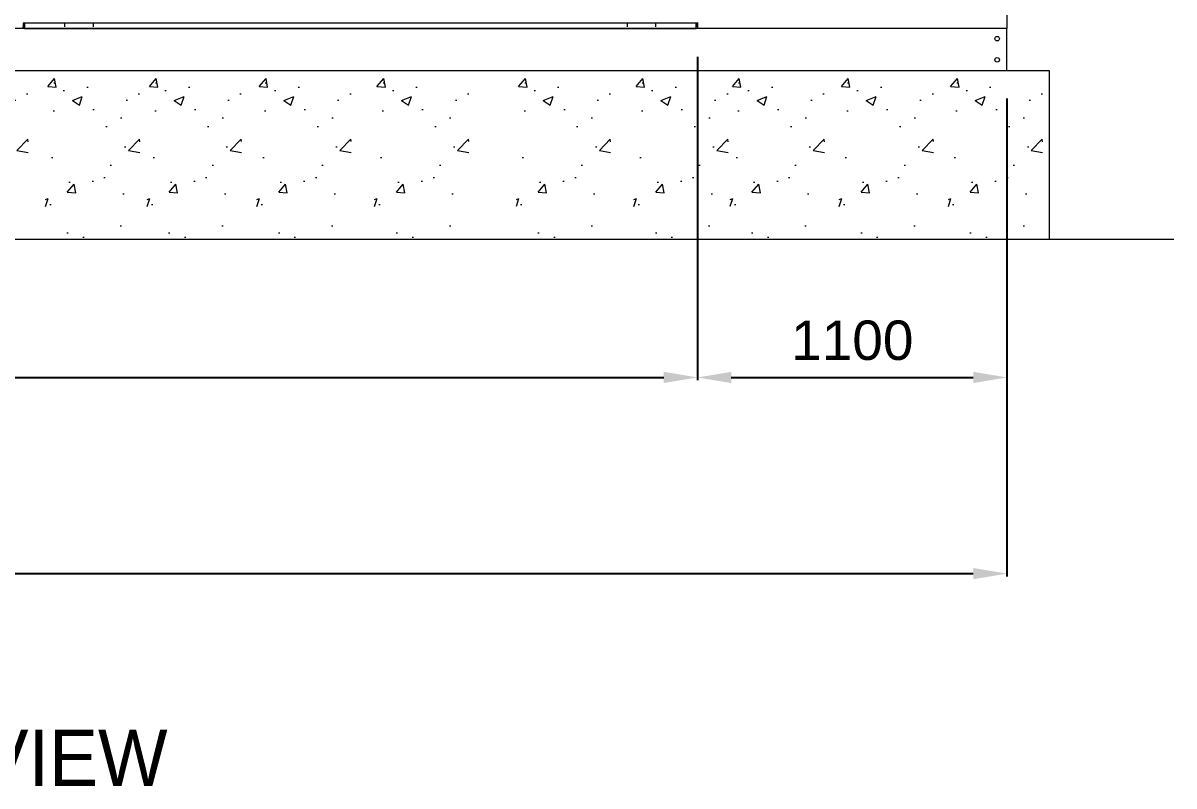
# Model space of a CAD drawing. Header units: millimetres. Extents: x -664124 to 30784, y -141094 to 22397.
# Drawn here: x 14472 to 18564, y 6492 to 9205 of the extents above; entities that cross this region are included whole.
import ezdxf
from ezdxf.enums import TextEntityAlignment as Align

# ---------------------------------------------------------------- set-up
doc = ezdxf.new("R2010")
doc.units = ezdxf.units.MM
doc.layers.add('냉각탑_text', color=3, linetype='Continuous')
doc.layers.add('냉각탑_기초', color=23, linetype='Continuous')
doc.styles.get("Standard").update_dxf_attribs({"font": 'arial.ttf'})
doc.styles.add('돋움', font='Dotum.ttf')
doc.dimstyles.new('1.40', dxfattribs={"dimscale": 20, "dimtxt": 1.5, "dimasz": 1, "dimexe": 0.5, "dimexo": 0.5, "dimgap": 0.5, "dimtad": 1, "dimdec": 0, "dimzin": 0, "dimdsep": 46, "dimtxsty": 'Standard', "dimcen": 0, "dimclrd": 2, "dimclre": 2, "dimclrt": 3, "dimadec": 0, "dimazin": 0, "dimtfac": 1, "dimtdec": 0, "dimtmove": 0, "dimatfit": 0, "dimfxl": 1, "dimtolj": 1, "dimtzin": 0, "dimlwd": -1, "dimlwe": -1, "dimarcsym": 0})

# ---------------------------------------------------------------- blocks, each defined once
blk = doc.blocks.new('*D420')
at = {"color": 2, "transparency": 16777216}
for p, q in [((16870.3, 9084.9), (16870.3, 7934.6)), ((17970.3, 8936.6), (17970.3, 7934.6)), ((16990.3, 7944.6), (17850.3, 7944.6))]:
    blk.add_line(p, q, dxfattribs=at)
for points in [[(16990.3, 7964.6), (16990.3, 7924.6), (16870.3, 7944.6)], [(17850.3, 7964.6), (17850.3, 7924.6), (17970.3, 7944.6)]]:
    blk.add_solid(points, dxfattribs=at)
at = {"layer": 'Defpoints', "color": 0, "transparency": 16777216}
for p in [(16870.3, 9184.9), (17970.3, 9036.6), (17970.3, 7944.6)]:
    blk.add_point(p, dxfattribs=at)
at = {"color": 3, "lineweight": 5, "transparency": 16777216, "insert": (17420.3, 8076.1), "char_height": 140, "attachment_point": 5}
blk.add_mtext('\\A1;1100', dxfattribs=at)
blk = doc.blocks.new('*D417')
at = {"color": 2, "transparency": 16777216}
for p, q in [((11470.3, 9084.9), (11470.3, 7934.8)), ((16870.3, 9084.9), (16870.3, 7934.8)), ((11590.3, 7944.8), (16750.3, 7944.8))]:
    blk.add_line(p, q, dxfattribs=at)
for points in [[(11590.3, 7964.8), (11590.3, 7924.8), (11470.3, 7944.8)], [(16750.3, 7964.8), (16750.3, 7924.8), (16870.3, 7944.8)]]:
    blk.add_solid(points, dxfattribs=at)
at = {"layer": 'Defpoints', "color": 0, "transparency": 16777216}
for p in [(11470.3, 9184.9), (16870.3, 9184.9), (16870.3, 7944.8)]:
    blk.add_point(p, dxfattribs=at)
at = {"color": 3, "lineweight": 5, "transparency": 16777216, "insert": (14170.3, 8076.3), "char_height": 140, "attachment_point": 5}
blk.add_mtext('\\A1;5400', dxfattribs=at)
blk = doc.blocks.new('*D421')
at = {"color": 2, "transparency": 16777216}
for p, q in [((9770.3, 8936.6), (9770.3, 7237.1)), ((17970.3, 8936.6), (17970.3, 7237.1)), ((9890.3, 7247.1), (17850.3, 7247.1))]:
    blk.add_line(p, q, dxfattribs=at)
for points in [[(9890.3, 7267.1), (9890.3, 7227.1), (9770.3, 7247.1)], [(17850.3, 7267.1), (17850.3, 7227.1), (17970.3, 7247.1)]]:
    blk.add_solid(points, dxfattribs=at)
at = {"layer": 'Defpoints', "color": 0, "transparency": 16777216}
for p in [(9770.3, 9036.6), (17970.3, 9036.6), (17970.3, 7247.1)]:
    blk.add_point(p, dxfattribs=at)
at = {"color": 3, "lineweight": 5, "transparency": 16777216, "insert": (13870.3, 7378.6), "char_height": 140, "attachment_point": 5}
blk.add_mtext('\\A1;8200', dxfattribs=at)
blk = doc.blocks.new('1')
at = {"lineweight": 20}
for p, q in [((17970.3, 12784.9), (17970.3, 9184.9)), ((16870.3, 9184.9), (11970.3, 9184.9)), ((17970.3, 9184.9), (16870.3, 9184.9)), ((9770.3, 9036.6), (17970.3, 9036.6))]:
    blk.add_line(p, q, dxfattribs=at)
at = {"color": 7, "lineweight": 20, "ltscale": 0.39}
blk.add_line((16870.3, 9206.9), (16870.3, 9191.3), dxfattribs=at)
at = {"color": 7, "lineweight": 20, "ltscale": 0.34}
for p, q in [((14472.3, 9204.9), (14472.3, 9191.3)), ((14621.3, 9191.3), (14621.3, 9204.9)), ((14721.3, 9204.9), (14721.3, 9191.3)), ((16621.3, 9191.3), (16621.3, 9204.9)), ((16721.3, 9204.9), (16721.3, 9191.3)), ((16870.3, 9191.3), (16870.3, 9204.9))]:
    blk.add_line(p, q, dxfattribs=at)
at = {"color": 7, "lineweight": 20}
for p, q in [((14621.3, 9204.9), (14472.3, 9204.9)), ((16870.3, 9184.9), (14472.3, 9184.9)), ((16865.6, 9204.9), (14477, 9204.9)), ((14477, 9184.9), (16865.6, 9184.9)), ((16621.3, 9204.9), (14721.3, 9204.9)), ((16870.3, 9204.9), (16721.3, 9204.9))]:
    blk.add_line(p, q, dxfattribs=at)
at = {"color": 7, "lineweight": 20, "ltscale": 0.16}
for p, q in [((14472.3, 9184.9), (14472.3, 9191.3)), ((16870.3, 9191.3), (16870.3, 9184.9))]:
    blk.add_line(p, q, dxfattribs=at)
at = {"color": 7, "lineweight": 20, "ltscale": 0.3825}
for p, q in [((14477, 9204.9), (14477, 9189.6)), ((16865.6, 9189.6), (16865.6, 9204.9))]:
    blk.add_line(p, q, dxfattribs=at)
at = {"color": 7, "lineweight": 20, "ltscale": 0.1175}
for p, q in [((14477, 9184.9), (14477, 9189.6)), ((16865.6, 9184.9), (16865.6, 9189.6))]:
    blk.add_line(p, q, dxfattribs=at)
at = {"color": 7, "lineweight": 20, "ltscale": 0.000478323}
blk.add_line((14481.8, 9184.9), (14481.9, 9184.9), dxfattribs=at)
at = {"color": 7, "lineweight": 20, "ltscale": 0.000571071}
blk.add_line((14582.6, 9184.9), (14582.7, 9184.9), dxfattribs=at)
at = {"color": 7, "lineweight": 20, "ltscale": 0.000337276}
blk.add_line((14597.1, 9184.9), (14597.1, 9184.9), dxfattribs=at)
at = {"color": 7, "lineweight": 20, "ltscale": 0.000669931}
blk.add_line((15072.2, 9184.9), (15072.2, 9184.9), dxfattribs=at)
at = {"color": 7, "lineweight": 20, "ltscale": 0.000895851}
blk.add_line((15081.8, 9184.9), (15081.9, 9184.9), dxfattribs=at)
at = {"color": 7, "lineweight": 20, "ltscale": 0.000673251}
blk.add_line((15624.1, 9184.9), (15624, 9184.9), dxfattribs=at)
at = {"color": 7, "lineweight": 20, "ltscale": 0.000571084}
blk.add_line((15638.5, 9184.9), (15638.5, 9184.9), dxfattribs=at)
at = {"color": 7, "lineweight": 20, "ltscale": 0.000197227}
blk.add_line((15718.6, 9184.9), (15718.6, 9184.9), dxfattribs=at)
at = {"color": 7, "lineweight": 20, "ltscale": 0.000670507}
blk.add_line((16260.8, 9184.9), (16260.8, 9184.9), dxfattribs=at)
at = {"color": 7, "lineweight": 20, "ltscale": 0.000335273}
blk.add_line((16270.4, 9184.9), (16270.5, 9184.9), dxfattribs=at)
at = {"color": 7, "lineweight": 20, "ltscale": 0.000447819}
blk.add_line((16860.8, 9184.9), (16860.8, 9184.9), dxfattribs=at)
at = {"color": 7, "lineweight": 20, "ltscale": 0.00043427}
blk.add_line((16870.3, 9194.5), (16870.3, 9194.5), dxfattribs=at)
at = {"color": 0, "lineweight": 20}
blk.add_line((17970.3, 9036.6), (17970.3, 9184.9), dxfattribs=at)
at = {"lineweight": 20}
for centre in [(17935.3, 9149.1), (17935.3, 9074.1)]:
    blk.add_circle(centre, 8, dxfattribs=at)
at = {"color": 7, "lineweight": 20}
for centre, radius, start, end in [((14517, 9189.6), 4.7, 269.7272, 270), ((14518.7, 9191.3), 6.4, 269.7738, 270), ((14580.9, 9191.3), 6.4, 270, 270.2365), ((15704.1, 9189.6), 4.7, 270, 270.2728), ((15751.2, 9191.3), 6.4, 269.7738, 270), ((15813.4, 9191.3), 6.4, 270, 270.2365), ((16711.7, 9191.3), 6.4, 269.7608, 270), ((16773.9, 9191.3), 6.4, 270, 270.229), ((16825.6, 9189.6), 4.7, 270, 270.2728)]:
    blk.add_arc(centre, radius, start, end, dxfattribs=at)

msp = doc.modelspace()

# ---------------------------------------------------------------- hatches: boundary and pattern name
at = {"layer": '냉각탑_기초', "lineweight": 20, "ltscale": 30}
h = msp.add_hatch(dxfattribs=at)
h.set_pattern_fill('AR-CONC', color=256, scale=50, style=0)
h.set_pattern_definition([(50, (-438.43, -7504.73), (358.63, -31.376), [37.5, -412.5]), (355, (-438.43, -7504.73), (-69.3757, 376.096), [30, -330]), (100.4514, (-408.55, -7507.34), (289.2547, 344.72), [31.87, -350.571]), (46.1842, (-438.43, -7404.73), (533.6205, -82.7595), [56.25, -618.75]), (96.6356, (-393.97, -7411.6), (467.331, 487.059), [47.805, -525.856]), (351.1842, (-438.43, -7404.73), (467.331, 487.059), [45, -495]), (21, (-388.43, -7429.73), (298.4535, -201.3094), [37.5, -412.5]), (326, (-388.43, -7429.73), (121.6577, 362.575), [30, -330]), (71.4514, (-363.56, -7446.5), (420.1113, 161.265), [31.87, -350.571]), (37.5, (-438.43, -7504.73), (6.0799, 166.4469), [0, -326, 0, -335, 0, -331.25]), (7.5, (-438.43, -7504.73), (131.5348, 197.2059), [0, -191, 0, -318.5, 0, -126.25]), (327.5, (-549.93, -7504.73), (266.9112, -11.2774), [0, -125, 0, -390, 0, -517.5]), (317.5, (-599.93, -7504.73), (291.593, 50.0525), [0, -162.5, 0, -259, 0, -367.5])])
h.paths.add_polyline_path([(14490.1, 9036.6), (14155.1, 9036.6), (14155.1, 8436.6), (14490.1, 8436.6)])
h = msp.add_hatch(dxfattribs=at)
h.set_pattern_fill('AR-CONC', color=256, scale=50, style=0)
h.set_pattern_definition([(50, (-41.35, -7504.73), (358.63, -31.376), [37.5, -412.5]), (355, (-41.35, -7504.73), (-69.3757, 376.096), [30, -330]), (100.4514, (-11.46, -7507.34), (289.2547, 344.72), [31.87, -350.571]), (46.1842, (-41.35, -7404.73), (533.6205, -82.7595), [56.25, -618.75]), (96.6356, (3.1, -7411.6), (467.331, 487.059), [47.805, -525.856]), (351.1842, (-41.35, -7404.73), (467.331, 487.059), [45, -495]), (21, (8.65, -7429.73), (298.4535, -201.3094), [37.5, -412.5]), (326, (8.65, -7429.73), (121.6577, 362.575), [30, -330]), (71.4514, (33.53, -7446.5), (420.1113, 161.265), [31.87, -350.571]), (37.5, (-41.35, -7504.73), (6.0799, 166.4469), [0, -326, 0, -335, 0, -331.25]), (7.5, (-41.35, -7504.73), (131.5348, 197.2059), [0, -191, 0, -318.5, 0, -126.25]), (327.5, (-152.85, -7504.73), (266.9112, -11.2774), [0, -125, 0, -390, 0, -517.5]), (317.5, (-202.85, -7504.73), (291.593, 50.0525), [0, -162.5, 0, -259, 0, -367.5])])
h.paths.add_polyline_path([(14887.2, 9036.6), (14552.2, 9036.6), (14552.2, 8436.6), (14887.2, 8436.6)])
h = msp.add_hatch(dxfattribs=at)
h.set_pattern_fill('AR-CONC', color=256, scale=50, style=0)
h.set_pattern_definition([(50, (320.3, -7504.73), (358.63, -31.376), [37.5, -412.5]), (355, (320.3, -7504.73), (-69.3757, 376.096), [30, -330]), (100.4514, (350.17, -7507.34), (289.2547, 344.72), [31.87, -350.571]), (46.1842, (320.3, -7404.73), (533.6205, -82.7595), [56.25, -618.75]), (96.6356, (364.76, -7411.6), (467.331, 487.059), [47.805, -525.856]), (351.1842, (320.3, -7404.73), (467.331, 487.059), [45, -495]), (21, (370.3, -7429.73), (298.4535, -201.3094), [37.5, -412.5]), (326, (370.3, -7429.73), (121.6577, 362.575), [30, -330]), (71.4514, (395.16, -7446.5), (420.1113, 161.265), [31.87, -350.571]), (37.5, (320.29, -7504.73), (6.0799, 166.4469), [0, -326, 0, -335, 0, -331.25]), (7.5, (320.29, -7504.73), (131.5348, 197.2059), [0, -191, 0, -318.5, 0, -126.25]), (327.5, (208.79, -7504.73), (266.9112, -11.2774), [0, -125, 0, -390, 0, -517.5]), (317.5, (158.8, -7504.73), (291.593, 50.0525), [0, -162.5, 0, -259, 0, -367.5])])
h.paths.add_polyline_path([(15248.8, 9036.6), (14913.8, 9036.6), (14913.8, 8436.6), (15248.8, 8436.6)])
h = msp.add_hatch(dxfattribs=at)
h.set_pattern_fill('AR-CONC', color=256, scale=50, style=0)
h.set_pattern_definition([(50, (710.3, -7504.73), (358.63, -31.376), [37.5, -412.5]), (355, (710.3, -7504.73), (-69.3757, 376.096), [30, -330]), (100.4514, (740.17, -7507.34), (289.2547, 344.72), [31.87, -350.571]), (46.1842, (710.3, -7404.73), (533.6205, -82.7595), [56.25, -618.75]), (96.6356, (754.75, -7411.6), (467.331, 487.059), [47.805, -525.856]), (351.1842, (710.3, -7404.73), (467.331, 487.059), [45, -495]), (21, (760.3, -7429.73), (298.4535, -201.3094), [37.5, -412.5]), (326, (760.3, -7429.73), (121.6577, 362.575), [30, -330]), (71.4514, (785.16, -7446.5), (420.1113, 161.265), [31.87, -350.571]), (37.5, (710.29, -7504.73), (6.0799, 166.4469), [0, -326, 0, -335, 0, -331.25]), (7.5, (710.29, -7504.73), (131.5348, 197.2059), [0, -191, 0, -318.5, 0, -126.25]), (327.5, (598.79, -7504.73), (266.9112, -11.2774), [0, -125, 0, -390, 0, -517.5]), (317.5, (548.79, -7504.73), (291.593, 50.0525), [0, -162.5, 0, -259, 0, -367.5])])
h.paths.add_polyline_path([(15638.8, 9036.6), (15303.8, 9036.6), (15303.8, 8436.6), (15638.8, 8436.6)])
h = msp.add_hatch(dxfattribs=at)
h.set_pattern_fill('AR-CONC', color=256, scale=50, style=0)
h.set_pattern_definition([(50, (1128.8, -7504.73), (358.63, -31.376), [37.5, -412.5]), (355, (1128.8, -7504.73), (-69.3757, 376.096), [30, -330]), (100.4514, (1158.68, -7507.34), (289.2547, 344.72), [31.87, -350.571]), (46.1842, (1128.8, -7404.73), (533.6205, -82.7595), [56.25, -618.75]), (96.6356, (1173.26, -7411.6), (467.331, 487.059), [47.805, -525.856]), (351.1842, (1128.8, -7404.73), (467.331, 487.059), [45, -495]), (21, (1178.8, -7429.73), (298.4535, -201.3094), [37.5, -412.5]), (326, (1178.8, -7429.73), (121.6577, 362.575), [30, -330]), (71.4514, (1203.66, -7446.5), (420.1113, 161.265), [31.87, -350.571]), (37.5, (1128.79, -7504.73), (6.0799, 166.4469), [0, -326, 0, -335, 0, -331.25]), (7.5, (1128.8, -7504.73), (131.5348, 197.2059), [0, -191, 0, -318.5, 0, -126.25]), (327.5, (1017.29, -7504.73), (266.9112, -11.2774), [0, -125, 0, -390, 0, -517.5]), (317.5, (967.3, -7504.73), (291.593, 50.0525), [0, -162.5, 0, -259, 0, -367.5])])
h.paths.add_polyline_path([(16057.3, 9036.6), (15722.3, 9036.6), (15722.3, 8436.6), (16057.3, 8436.6)])
h = msp.add_hatch(dxfattribs=at)
h.set_pattern_fill('AR-CONC', color=256, scale=50, style=0)
h.set_pattern_definition([(50, (1632.55, -7504.73), (358.63, -31.376), [37.5, -412.5]), (355, (1632.55, -7504.73), (-69.3757, 376.096), [30, -330]), (100.4514, (1662.43, -7507.34), (289.2547, 344.72), [31.87, -350.571]), (46.1842, (1632.55, -7404.73), (533.6205, -82.7595), [56.25, -618.75]), (96.6356, (1677, -7411.6), (467.331, 487.059), [47.805, -525.856]), (351.1842, (1632.55, -7404.73), (467.331, 487.059), [45, -495]), (21, (1682.55, -7429.73), (298.4535, -201.3094), [37.5, -412.5]), (326, (1682.55, -7429.73), (121.6577, 362.575), [30, -330]), (71.4514, (1707.42, -7446.5), (420.1113, 161.265), [31.87, -350.571]), (37.5, (1632.55, -7504.73), (6.0799, 166.4469), [0, -326, 0, -335, 0, -331.25]), (7.5, (1632.55, -7504.73), (131.5348, 197.2059), [0, -191, 0, -318.5, 0, -126.25]), (327.5, (1521.05, -7504.73), (266.9112, -11.2774), [0, -125, 0, -390, 0, -517.5]), (317.5, (1471.05, -7504.73), (291.593, 50.0525), [0, -162.5, 0, -259, 0, -367.5])])
h.paths.add_polyline_path([(16561.1, 9036.6), (16226.1, 9036.6), (16226.1, 8436.6), (16561.1, 8436.6)])
h = msp.add_hatch(dxfattribs=at)
h.set_pattern_fill('AR-CONC', color=256, scale=50, style=0)
h.set_pattern_definition([(50, (2050.46, -7504.73), (358.63, -31.376), [37.5, -412.5]), (355, (2050.46, -7504.73), (-69.3757, 376.096), [30, -330]), (100.4514, (2080.35, -7507.34), (289.2547, 344.72), [31.87, -350.571]), (46.1842, (2050.46, -7404.73), (533.6205, -82.7595), [56.25, -618.75]), (96.6356, (2094.93, -7411.6), (467.331, 487.059), [47.805, -525.856]), (351.1842, (2050.46, -7404.73), (467.331, 487.059), [45, -495]), (21, (2100.46, -7429.73), (298.4535, -201.3094), [37.5, -412.5]), (326, (2100.46, -7429.73), (121.6577, 362.575), [30, -330]), (71.4514, (2125.33, -7446.5), (420.1113, 161.265), [31.87, -350.571]), (37.5, (2050.46, -7504.73), (6.0799, 166.4469), [0, -326, 0, -335, 0, -331.25]), (7.5, (2050.46, -7504.73), (131.5348, 197.2059), [0, -191, 0, -318.5, 0, -126.25]), (327.5, (1938.96, -7504.73), (266.9112, -11.2774), [0, -125, 0, -390, 0, -517.5]), (317.5, (1888.96, -7504.73), (291.593, 50.0525), [0, -162.5, 0, -259, 0, -367.5])])
h.paths.add_polyline_path([(16979, 9036.6), (16644, 9036.6), (16644, 8436.6), (16979, 8436.6)])
h = msp.add_hatch(dxfattribs=at)
h.set_pattern_fill('AR-CONC', color=256, scale=50, style=0)
h.set_pattern_definition([(50, (2392.53, -7504.73), (358.63, -31.376), [37.5, -412.5]), (355, (2392.53, -7504.73), (-69.3757, 376.096), [30, -330]), (100.4514, (2422.4, -7507.34), (289.2547, 344.72), [31.87, -350.571]), (46.1842, (2392.53, -7404.73), (533.6205, -82.7595), [56.25, -618.75]), (96.6356, (2437, -7411.6), (467.331, 487.059), [47.805, -525.856]), (351.1842, (2392.5, -7404.73), (467.331, 487.059), [45, -495]), (21, (2442.53, -7429.73), (298.4535, -201.3094), [37.5, -412.5]), (326, (2442.53, -7429.73), (121.6577, 362.575), [30, -330]), (71.4514, (2467.4, -7446.5), (420.1113, 161.265), [31.87, -350.571]), (37.5, (2392.53, -7504.73), (6.0799, 166.4469), [0, -326, 0, -335, 0, -331.25]), (7.5, (2392.53, -7504.73), (131.5348, 197.2059), [0, -191, 0, -318.5, 0, -126.25]), (327.5, (2281.03, -7504.73), (266.9112, -11.2774), [0, -125, 0, -390, 0, -517.5]), (317.5, (2231.03, -7504.73), (291.593, 50.0525), [0, -162.5, 0, -259, 0, -367.5])])
h.paths.add_polyline_path([(17321.1, 9036.6), (16986.1, 9036.6), (16986.1, 8436.6), (17321.1, 8436.6)])
h = msp.add_hatch(dxfattribs=at)
h.set_pattern_fill('AR-CONC', color=256, scale=50, style=0)
h.set_pattern_definition([(50, (2780.4, -7504.73), (358.63, -31.376), [37.5, -412.5]), (355, (2780.4, -7504.73), (-69.3757, 376.096), [30, -330]), (100.4514, (2810.28, -7507.34), (289.2547, 344.72), [31.87, -350.571]), (46.1842, (2780.4, -7404.73), (533.6205, -82.7595), [56.25, -618.75]), (96.6356, (2824.86, -7411.6), (467.331, 487.059), [47.805, -525.856]), (351.1842, (2780.4, -7404.73), (467.331, 487.059), [45, -495]), (21, (2830.4, -7429.73), (298.4535, -201.3094), [37.5, -412.5]), (326, (2830.4, -7429.73), (121.6577, 362.575), [30, -330]), (71.4514, (2855.26, -7446.5), (420.1113, 161.265), [31.87, -350.571]), (37.5, (2780.39, -7504.73), (6.0799, 166.4469), [0, -326, 0, -335, 0, -331.25]), (7.5, (2780.4, -7504.73), (131.5348, 197.2059), [0, -191, 0, -318.5, 0, -126.25]), (327.5, (2668.89, -7504.73), (266.9112, -11.2774), [0, -125, 0, -390, 0, -517.5]), (317.5, (2618.9, -7504.73), (291.593, 50.0525), [0, -162.5, 0, -259, 0, -367.5])])
h.paths.add_polyline_path([(17708.9, 9036.6), (17373.9, 9036.6), (17373.9, 8436.6), (17708.9, 8436.6)])
h = msp.add_hatch(dxfattribs=at)
h.set_pattern_fill('AR-CONC', color=256, scale=50, style=0)
h.set_pattern_definition([(50, (3168.26, -7504.73), (358.63, -31.376), [37.5, -412.5]), (355, (3168.26, -7504.73), (-69.3757, 376.096), [30, -330]), (100.4514, (3198.14, -7507.34), (289.2547, 344.72), [31.87, -350.571]), (46.1842, (3168.26, -7404.73), (533.6205, -82.7595), [56.25, -618.75]), (96.6356, (3212.7, -7411.6), (467.331, 487.059), [47.805, -525.856]), (351.1842, (3168.26, -7404.73), (467.331, 487.059), [45, -495]), (21, (3218.26, -7429.73), (298.4535, -201.3094), [37.5, -412.5]), (326, (3218.26, -7429.73), (121.6577, 362.575), [30, -330]), (71.4514, (3243.13, -7446.5), (420.1113, 161.265), [31.87, -350.571]), (37.5, (3168.26, -7504.73), (6.0799, 166.4469), [0, -326, 0, -335, 0, -331.25]), (7.5, (3168.26, -7504.73), (131.5348, 197.2059), [0, -191, 0, -318.5, 0, -126.25]), (327.5, (3056.76, -7504.73), (266.9112, -11.2774), [0, -125, 0, -390, 0, -517.5]), (317.5, (3006.76, -7504.73), (291.593, 50.0525), [0, -162.5, 0, -259, 0, -367.5])])
h.paths.add_polyline_path([(18096.8, 9036.6), (17761.8, 9036.6), (17761.8, 8436.6), (18096.8, 8436.6)])

# ---------------------------------------------------------------- linework, layer by layer
for p, q in [((9620.3, 9036.6), (18120.3, 9036.6)), ((18120.3, 9036.6), (18120.3, 8436.6)), ((9433.8, 8436.6), (18563.9, 8436.6))]:
    msp.add_line(p, q, dxfattribs=at)

# ---------------------------------------------------------------- block references
msp.add_blockref('1', (0, 0))

# ---------------------------------------------------------------- texts
at = {"layer": '냉각탑_text', "style": '돋움'}
msp.add_text('LEFT VIEW', height=199.97, dxfattribs=at).set_placement((14295.6, 6592), align=Align.MIDDLE_CENTER)

# ---------------------------------------------------------------- dimensions: what is measured, and where the dimension line sits
at = {"lineweight": 5}
for base, p1, p2, picture, middle in [((16870.3, 7944.8), (11470.3, 9184.9), (16870.3, 9184.9), '*D417', (14170.3, 8076.3)), ((17970.3, 7944.6), (16870.3, 9184.9), (17970.3, 9036.6), '*D420', (17420.3, 8076.1)), ((17970.3, 7247.1), (9770.3, 9036.6), (17970.3, 9036.6), '*D421', (13870.3, 7378.6))]:
    dim = msp.add_linear_dim(base=base, p1=p1, p2=p2, dimstyle='1.40', override={"dimtxt": 7, "dimasz": 6, "dimexo": 5, "dimgap": 3}, dxfattribs=at)
    dim.commit()
    dim.dimension.update_dxf_attribs({"geometry": picture, "text_midpoint": middle})

doc.saveas('drawing.dxf')
